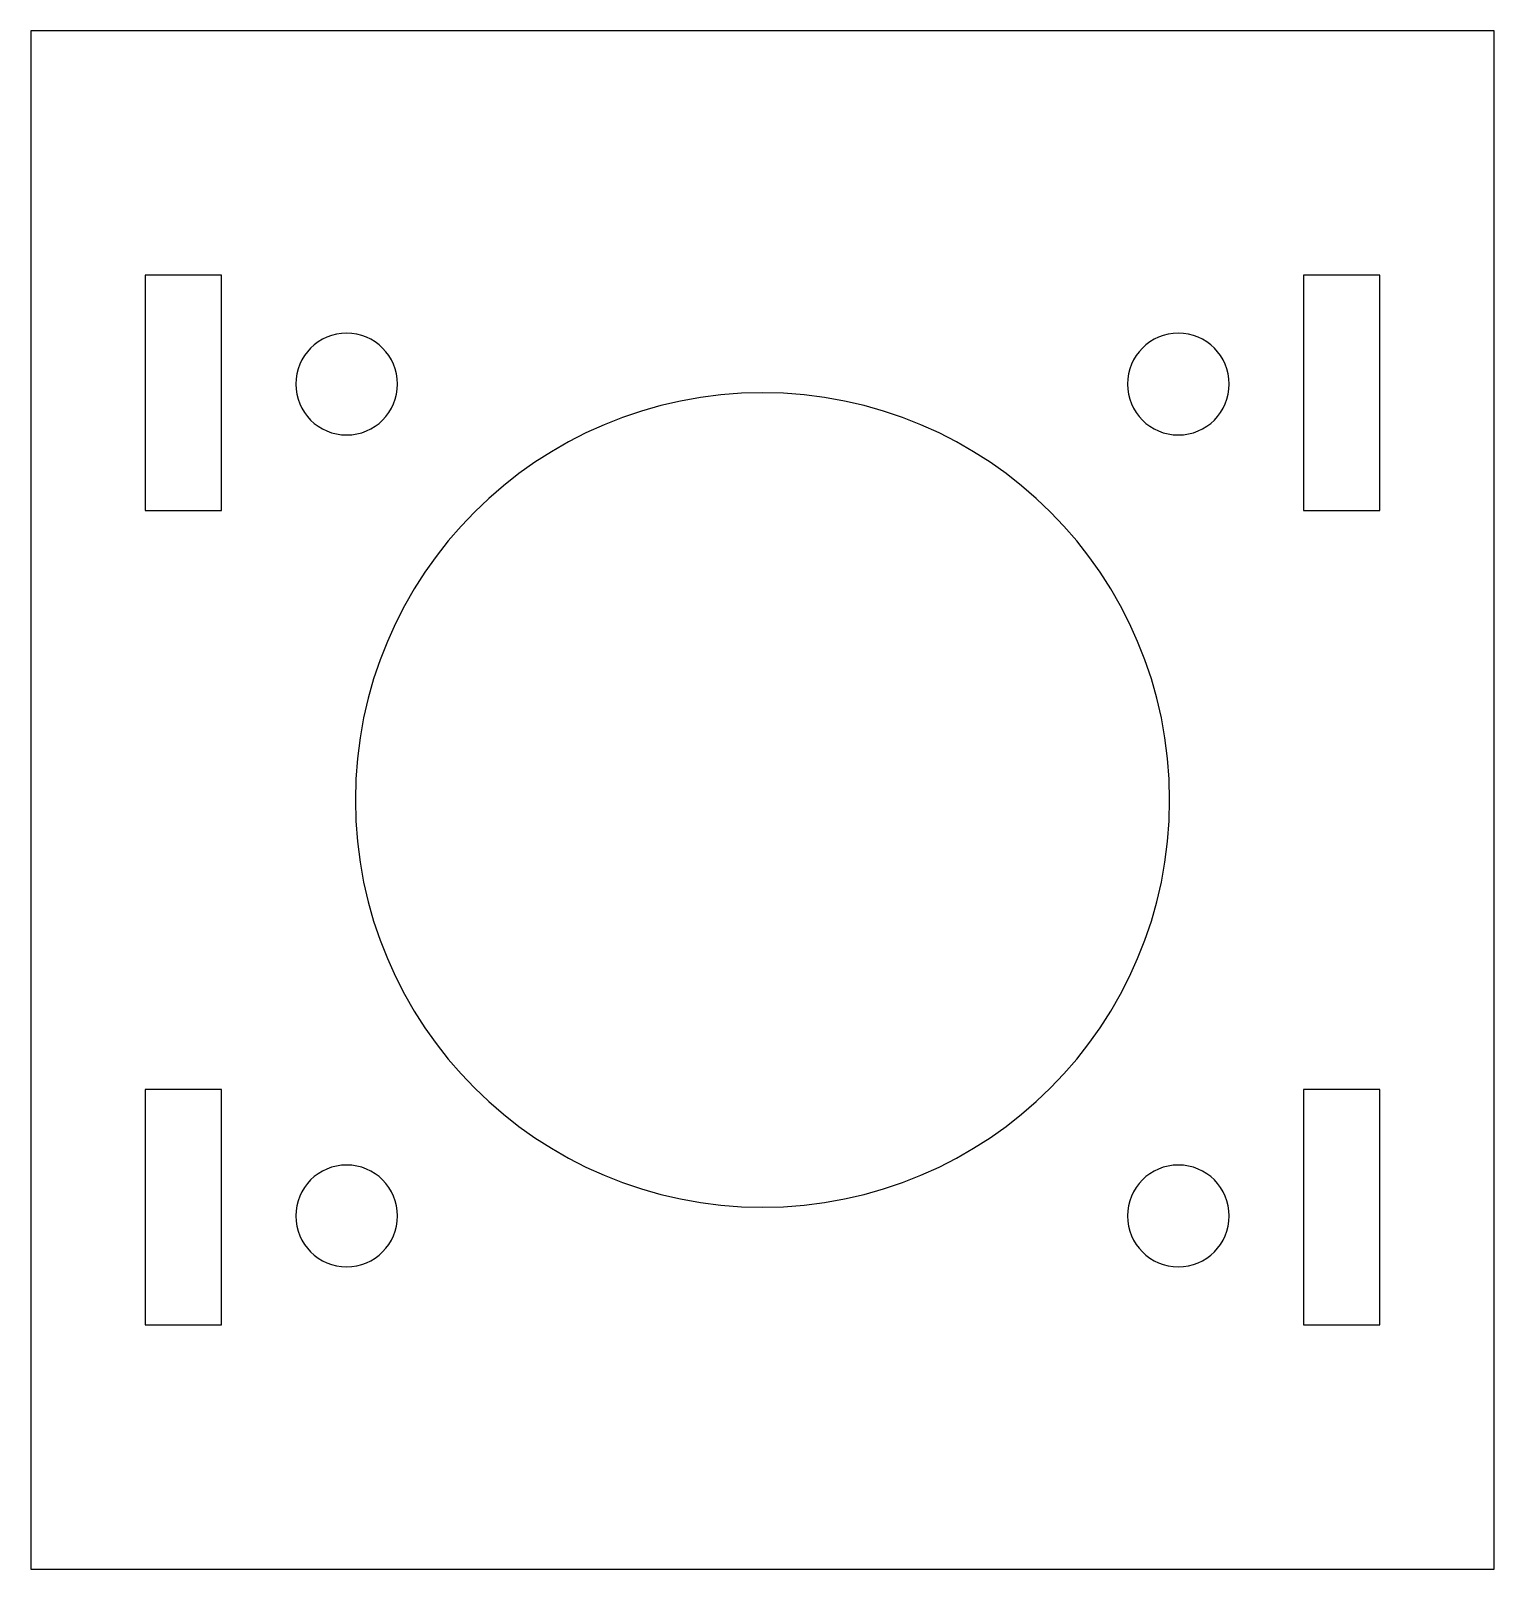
# Model space of a CAD drawing. Header units: millimetres. Extents: x 0 to 64.7, y 0 to 68.
import ezdxf

# ---------------------------------------------------------------- set-up
doc = ezdxf.new("R2010")
doc.units = ezdxf.units.MM

msp = doc.modelspace()

# ---------------------------------------------------------------- linework, layer by layer
at = {"layer": 'CUT'}
for p, q in [((64.7, 68), (0, 68)), ((0, 68), (0, 0)), ((64.7, 0), (64.7, 68)), ((8.4375, 57.2), (5.0625, 57.2)), ((5.0625, 57.2), (5.0625, 46.8)), ((8.4375, 46.8), (8.4375, 57.2)), ((59.6375, 57.2), (56.2625, 57.2)), ((56.2625, 57.2), (56.2625, 46.8)), ((59.6375, 46.8), (59.6375, 57.2)), ((5.0625, 46.8), (8.4375, 46.8)), ((56.2625, 46.8), (59.6375, 46.8)), ((8.4375, 21.2), (5.0625, 21.2)), ((5.0625, 21.2), (5.0625, 10.8)), ((8.4375, 10.8), (8.4375, 21.2)), ((59.6375, 21.2), (56.2625, 21.2)), ((56.2625, 21.2), (56.2625, 10.8)), ((59.6375, 10.8), (59.6375, 21.2)), ((5.0625, 10.8), (8.4375, 10.8)), ((56.2625, 10.8), (59.6375, 10.8)), ((0, 0), (64.7, 0))]:
    msp.add_line(p, q, dxfattribs=at)
for centre, radius, start, end in [((13.9652, 52.3848), 2.25, 0, 180), ((50.7348, 52.3848), 2.25, 0, 180), ((13.9652, 52.3848), 2.25, 180, 0), ((50.7348, 52.3848), 2.25, 180, 0), ((32.35, 34), 18, 0, 180), ((32.35, 34), 18, 180, 0), ((13.9652, 15.6152), 2.25, 0, 180), ((50.7348, 15.6152), 2.25, 0, 180), ((13.9652, 15.6152), 2.25, 180, 0), ((50.7348, 15.6152), 2.25, 180, 0)]:
    msp.add_arc(centre, radius, start, end, dxfattribs=at)

doc.saveas('drawing.dxf')
